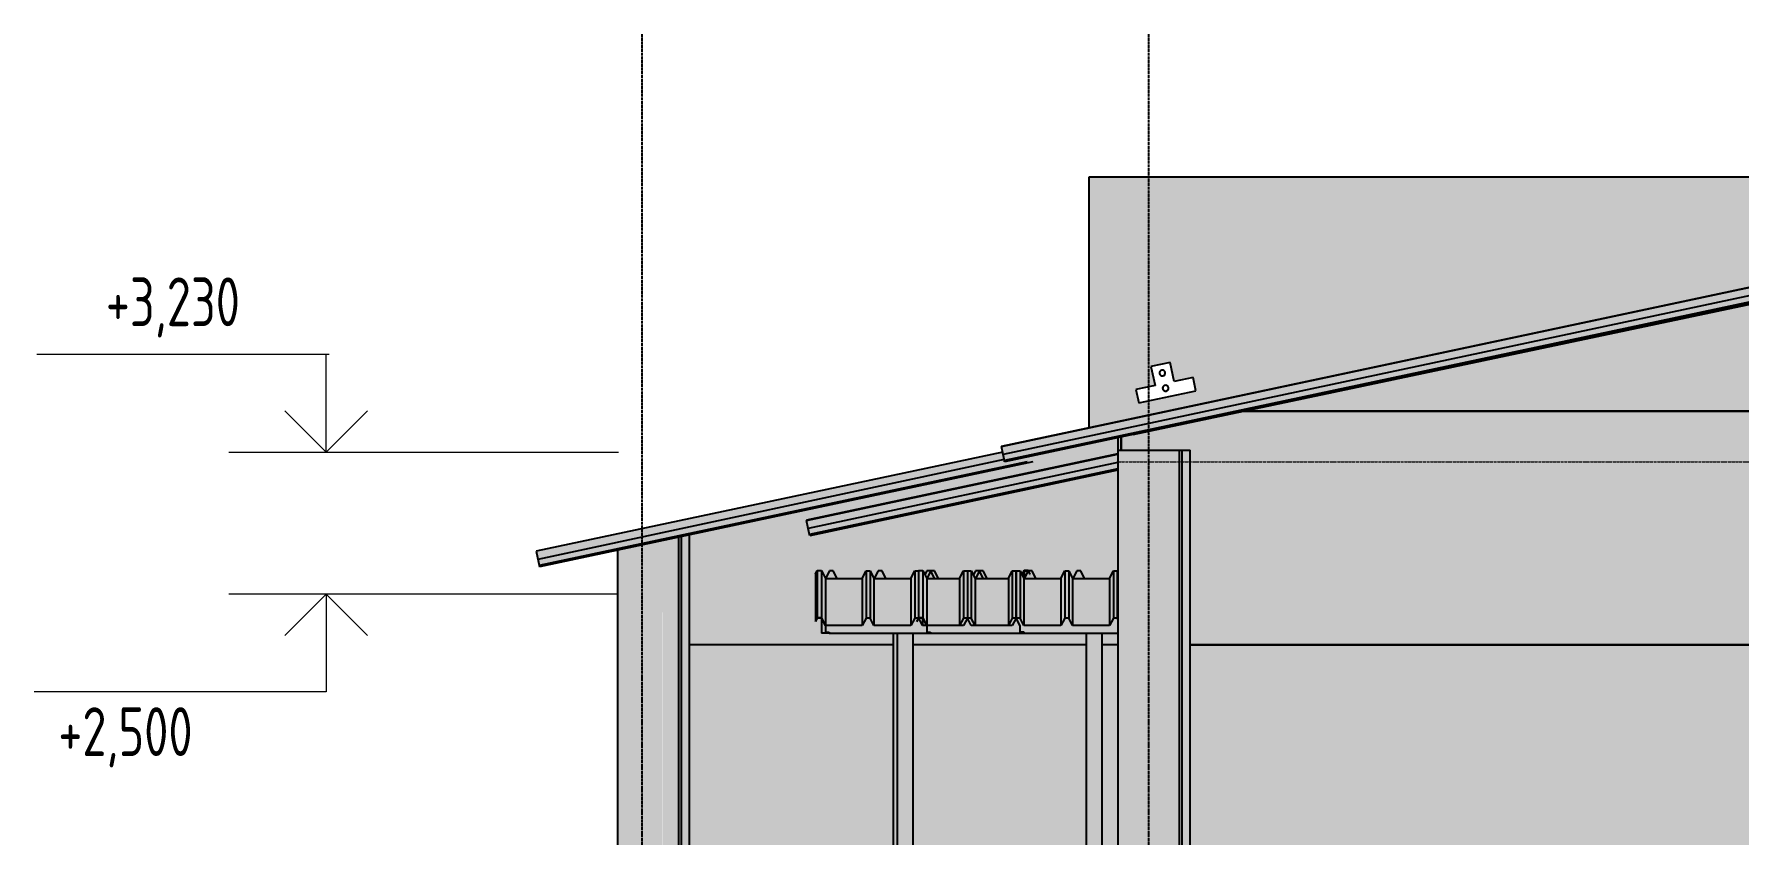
# Model space of a CAD drawing. Header units: millimetres. Extents: x 2162 to 93478, y -2737 to 52379.
# Drawn here: x 65482 to 74233, y 45953 to 50062 of the extents above; entities that cross this region are included whole.
import ezdxf

# ---------------------------------------------------------------- set-up
doc = ezdxf.new("R2010")
doc.units = ezdxf.units.MM
doc.linetypes.add('Штрихпунктир 15 х 2 х 2 мм', pattern=[19, 15, -2, 0, -2])
doc.linetypes.add('Штрихпунктирная', pattern=[30, 25, -2.25, 0.5, -2.25])
doc.layers.add('Axes', color=40, linetype='Штрихпунктирная')
doc.layers.add('Level', color=7, linetype='Continuous', lineweight=9)
doc.styles.add('GOST Common', font='gost.shx', dxfattribs={"width": 0.9, "height": 300})

# ---------------------------------------------------------------- blocks, each defined once
blk = doc.blocks.new('Level 1')
at = {"color": 0}
for p, q in [((4860, 500), (3360, 500)), ((4860, 0), (4860, 500)), ((4860, 0), (4647.9, 212.1)), ((4860, 0), (5072.1, 212.1)), ((6360, 0), (4360, 0))]:
    blk.add_line(p, q, dxfattribs=at)

msp = doc.modelspace()

# ---------------------------------------------------------------- hatches: boundary and pattern name
at = {"true_color": 0x61993b}
h = msp.add_hatch(color=85, dxfattribs=at)
h.dxf.hatch_style = 1
h.paths.add_polyline_path([(78882.1, 49648.1), (80193.4, 49935.9), (80173.3, 50030.6), (80176.8, 50015), (71183.7, 48102.4), (69877.1, 47738.4)])
at = {"true_color": 0xecece7}
h = msp.add_hatch(color=254, dxfattribs=at)
h.dxf.hatch_style = 1
h.paths.add_polyline_path([(82952.9, 49327.6), (83003.9, 49338.5), (80223.6, 49929.4), (77373.6, 49327.6), (79787.8, 49327.6), (79787.8, 49498.2), (80639.7, 49498.2), (80639.7, 49327.6)])
h.paths.add_polyline_path([(80639.7, 49327.6), (80639.7, 48846.7), (79787.8, 48846.7), (79787.8, 49327.6), (77373.6, 49327.6), (77188.7, 49288.6), (77188.7, 48247), (77229.2, 48255.6), (77208.4, 48353.4), (77306.2, 48374.2), (77327, 48276.4), (77424.8, 48297.1), (77439.3, 48228.7), (77188.7, 48175.4), (77188.7, 48127.6), (77307.3, 48127.6), (82952.9, 49327.6)])
h.paths.add_polyline_path([(77073.7, 49264.3), (71690.6, 48127.6), (77073.7, 48127.6)])
h.paths.add_polyline_path([(77188.7, 49288.6), (77073.7, 49264.3), (77073.7, 48127.6), (77188.7, 48127.6), (77188.7, 48175.4), (77145.9, 48166.3), (77131.3, 48234.8), (77188.7, 48247)])
h.paths.add_polyline_path([(71690.6, 48127.6), (71183.7, 48020.6), (71183.7, 47927.6), (71360.7, 47927.6), (71375.7, 47927.6), (71415.7, 47927.6), (71415.7, 47867.6), (76473.7, 47867.6), (76472.4, 47873.5), (76465.7, 47905.3), (76456.8, 47946.8), (77073.7, 48078), (77073.7, 48127.6)])
h.paths.add_polyline_path([(76473.7, 47867.6), (77055.7, 47867.6), (77055.7, 47947.6), (77073.7, 47947.6), (77073.7, 47995.1)], flags=16)
h.paths.add_polyline_path([(77073.7, 47995.1), (77073.7, 47947.6), (77188.7, 47947.6), (77188.7, 48019.6)])
h.paths.add_polyline_path([(77073.7, 48127.6), (77073.7, 48078), (77188.7, 48102.4), (77188.7, 48127.6)])
h.paths.add_polyline_path([(77307.3, 48127.6), (77188.7, 48127.6), (77188.7, 48102.4)])
h.paths.add_polyline_path([(71415.7, 47867.6), (71415.7, 46927.6), (75919.2, 46927.6), (75919.2, 46987.6), (75653.7, 46987.6), (75613.7, 46987.6), (75613.7, 47065.1), (75613.2, 47066.1), (75592.7, 47066.1), (75583.4, 47048), (75582.7, 47048.3), (75582.7, 47290.6), (75592.2, 47309.2), (75613.7, 47309.2), (75634.2, 47269.1), (75634.4, 47269.1), (75654.4, 47308.2), (75674.4, 47308.2), (75694.4, 47269.1), (75822.9, 47269.1), (75842.9, 47308.2), (75862.9, 47308.2), (75882.9, 47269.1), (75884.4, 47269.1), (75904.4, 47308.2), (75924.4, 47308.2), (75944.4, 47269.1), (76072.9, 47269.1), (76092.9, 47308.2), (76112.2, 47308.2), (76112.2, 47309.2), (76133.7, 47309.2), (76144.3, 47288.4), (76154.4, 47308.2), (76174.4, 47308.2), (76194.4, 47308.2), (76214.4, 47269.1), (76322.9, 47269.1), (76342.9, 47308.2), (76362.9, 47308.2), (76382.9, 47308.2), (76393.7, 47287.1), (76404.4, 47308.2), (76424.4, 47308.2), (76444.4, 47308.2), (76464.4, 47269.1), (76572.9, 47269.1), (76592.9, 47308.2), (76612.9, 47308.2), (76632.9, 47308.2), (76643, 47288.4), (76653.7, 47309.2), (76675.2, 47309.2), (76694.4, 47308.2), (76714.4, 47269.1), (76842.9, 47269.1), (76862.9, 47308.2), (76882.9, 47308.2), (76902.9, 47269.1), (76904.4, 47269.1), (76924.4, 47308.2), (76944.4, 47308.2), (76964.4, 47269.1), (77055.7, 47269.1), (77055.7, 47867.6)])
h.paths.add_polyline_path([(75672.1, 45727.6), (75759.2, 45788.6), (75759.2, 45789.4), (75759.2, 45827.1), (75759.2, 45832.6), (75759.2, 45834.4), (75759.2, 45837.6), (75919.2, 45837.6), (75919.2, 46927.6), (71415.7, 46927.6), (71415.7, 45727.6)])
h.paths.add_polyline_path([(71415.7, 45727.6), (71415.7, 44687.6), (74472.4, 44687.6), (74472.4, 44887.6), (75672.1, 45727.6)])
h.paths.add_polyline_path([(74472.4, 44527.6), (74472.4, 44687.6), (71415.7, 44687.6), (71415.7, 44527.6)])
h.paths.add_polyline_path([(76889.2, 46927.6), (75999.2, 46927.6), (75999.2, 45837.6), (76889.2, 45837.6)])
h.paths.add_polyline_path([(76969.2, 45837.6), (77055.7, 45837.6), (77055.7, 46927.6), (76969.2, 46927.6)])
h.paths.add_polyline_path([(76119.2, 45237.6), (76719.2, 45237.6), (76719.2, 45727.6), (76119.2, 45727.6)])
h.paths.add_polyline_path([(76119.2, 45212.6), (76119.2, 44787.6), (76719.2, 44787.6), (76719.2, 45212.6)])
h = msp.add_hatch(color=254, dxfattribs=at)
h.dxf.hatch_style = 1
h.paths.add_polyline_path([(71183.7, 49327.6), (70895.7, 49327.6), (70895.7, 48042.2), (71183.7, 48103.5), (71183.7, 48176.5), (71152.7, 48169.9), (71138.1, 48238.3), (71183.7, 48248)])
h.paths.add_polyline_path([(76942.9, 49327.6), (71183.7, 49327.6), (71183.7, 48248), (71235.9, 48259.1), (71215.1, 48356.9), (71313, 48377.7), (71333.7, 48279.9), (71431.6, 48300.7), (71446.1, 48232.2), (71183.7, 48176.5), (71183.7, 48103.5)])
at = {"true_color": 0x61993b}
h = msp.add_hatch(color=85, dxfattribs=at)
h.dxf.hatch_style = 1
h.paths.add_polyline_path([(71183.7, 48060), (71183.7, 48102.4), (70447, 47945.9), (70453, 47917.6), (70513.7, 47917.6)])
h.paths.add_polyline_path([(71183.7, 48026.8), (71183.7, 48060), (70513.7, 47917.6), (70670, 47917.6)], flags=17)
h.paths.add_polyline_path([(70513.7, 47917.6), (70454.1, 47917.6), (70453.1, 47917.4), (70455.7, 47905.3)])
h.paths.add_polyline_path([(70670, 47917.6), (70513.7, 47917.6), (70455.7, 47905.3), (70462.4, 47873.5)])
h.paths.add_polyline_path([(70698.9, 47917.6), (70670, 47917.6), (70462.4, 47873.5), (70463.7, 47867.6)])
h.paths.add_polyline_path([(71183.7, 48020.7), (71183.7, 48026.8), (70670, 47917.6), (70698.9, 47917.6)], flags=16)
at = {"true_color": 0xecece7}
h = msp.add_hatch(color=254, dxfattribs=at)
h.dxf.hatch_style = 1
h.paths.add_polyline_path([(71045.7, 47991.3), (70698.9, 47917.6), (71045.7, 47917.6), (71045.7, 47927.6)])
h.paths.add_polyline_path([(71045.7, 47907.5), (71045.7, 47917.6), (70698.9, 47917.6), (70463.7, 47867.6), (70858.2, 47867.6)])
h = msp.add_hatch(color=254, dxfattribs=at)
h.dxf.hatch_style = 1
h.paths.add_polyline_path([(71183.7, 48020.6), (71123.7, 48007.9), (71063.7, 47995.1), (71063.7, 47927.6), (71183.7, 47927.6)])
h.paths.add_polyline_path([(71060.7, 47994.5), (71045.7, 47991.3), (71045.7, 47927.6), (71060.7, 47927.6)])
h.paths.add_polyline_path([(71063.7, 47995.1), (71060.7, 47994.5), (71060.7, 47927.6), (71063.7, 47927.6)])
at = {"true_color": 0x61993b}
h = msp.add_hatch(color=85, dxfattribs=at)
h.dxf.hatch_style = 1
h.paths.add_polyline_path([(70608.5, 47867.6), (70463.7, 47867.6), (70453.1, 47917.4), (69256.5, 47663), (68058.8, 47408.5), (68075.7, 47329.3)])
h = msp.add_hatch(color=85, dxfattribs=at)
h.dxf.hatch_style = 1
h.paths.add_polyline_path([(71045.7, 47824.7), (71045.7, 47830.8), (71045.7, 47906.5), (70246.3, 47737.6), (69446.8, 47567.6), (69463.7, 47488.4)])
h = msp.add_hatch(color=85, dxfattribs=at)
h.dxf.hatch_style = 1
h.paths.add_polyline_path([(71277.7, 47867.7), (71100.7, 47867.7), (71100.7, 44687.7), (71277.7, 44687.7)])
h.paths.add_polyline_path([(71277.7, 44687.7), (71100.7, 44687.7), (71100.7, 44527.7), (71277.7, 44527.7)])
h.paths.add_polyline_path([(71085.7, 44687.7), (71045.7, 44687.7), (71045.7, 44527.7), (71085.7, 44527.7)])
h.paths.add_polyline_path([(71100.7, 44687.7), (71085.7, 44687.7), (71085.7, 44527.7), (71100.7, 44527.7)])
h.paths.add_polyline_path([(71100.7, 47867.7), (71085.7, 47867.7), (71085.7, 44687.7), (71100.7, 44687.7)])
h.paths.add_polyline_path([(71085.7, 47867.7), (71045.7, 47867.7), (71045.7, 44687.7), (71085.7, 44687.7)])
h.paths.add_polyline_path([(71415.7, 47867.7), (71277.7, 47867.7), (71277.7, 44687.7), (71415.7, 44687.7)])
h.paths.add_polyline_path([(71415.7, 44687.7), (71277.7, 44687.7), (71277.7, 44527.7), (71415.7, 44527.7)])
h.paths.add_polyline_path([(71277.7, 47927.7), (71100.7, 47927.7), (71100.7, 47867.7), (71277.7, 47867.7)])
h.paths.add_polyline_path([(71085.7, 47927.7), (71045.7, 47927.7), (71045.7, 47867.7), (71085.7, 47867.7)])
h.paths.add_polyline_path([(71100.7, 47927.7), (71085.7, 47927.7), (71085.7, 47867.7), (71100.7, 47867.7)])
h.paths.add_polyline_path([(71415.7, 47927.7), (71277.7, 47927.7), (71277.7, 47867.7), (71415.7, 47867.7)])
at = {"true_color": 0xecece7}
h = msp.add_hatch(color=254, dxfattribs=at)
h.dxf.hatch_style = 1
h.paths.add_polyline_path([(71045.7, 47824.7), (69463.7, 47488.4), (69462.4, 47494.3), (69455.7, 47526), (69446.8, 47567.6), (70858.2, 47867.6), (70608.5, 47867.6), (68845.7, 47492.9), (68845.7, 46927.6), (69892.6, 46927.6), (69892.6, 46987.6), (69563.7, 46987.6), (69523.7, 46987.6), (69523.7, 47065.1), (69523.2, 47066.1), (69502.7, 47066.1), (69492.7, 47046.6), (69492.7, 47290.6), (69502.2, 47309.2), (69523.7, 47309.2), (69544.2, 47269.1), (69544.4, 47269.1), (69564.4, 47308.2), (69584.4, 47308.2), (69604.4, 47269.1), (69732.9, 47269.1), (69752.9, 47308.2), (69772.9, 47308.2), (69792.9, 47269.1), (69794.4, 47269.1), (69814.4, 47308.2), (69834.4, 47308.2), (69854.4, 47269.1), (69982.9, 47269.1), (70002.9, 47308.2), (70022.2, 47308.2), (70022.2, 47309.2), (70043.7, 47309.2), (70054.3, 47288.4), (70064.4, 47308.2), (70084.4, 47308.2), (70104.4, 47308.2), (70124.4, 47269.1), (70232.9, 47269.1), (70252.9, 47308.2), (70272.9, 47308.2), (70292.9, 47308.2), (70303.7, 47287.1), (70314.4, 47308.2), (70334.4, 47308.2), (70354.4, 47308.2), (70374.4, 47269.1), (70482.9, 47269.1), (70502.9, 47308.2), (70522.9, 47308.2), (70542.9, 47308.2), (70553, 47288.4), (70564.2, 47310.1), (70564.2, 47309.2), (70585.2, 47309.2), (70604.4, 47308.2), (70624.4, 47269.1), (70752.9, 47269.1), (70772.9, 47308.2), (70792.9, 47308.2), (70812.9, 47269.1), (70814.4, 47269.1), (70834.4, 47308.2), (70854.4, 47308.2), (70874.4, 47269.1), (71002.9, 47269.1), (71022.9, 47308.2), (71045.7, 47308.2)])
h.paths.add_polyline_path([(69892.6, 46927.6), (68845.7, 46927.6), (68845.7, 45727.6), (69347.5, 45727.6), (69484.6, 45823.6), (69484.6, 45837.6), (69504.6, 45837.6), (69516.1, 45821.2), (69504.6, 45813.2), (69504.6, 45727.6), (69533.7, 45727.6), (69533.7, 45817.6), (69558.7, 45817.6), (69558.7, 45727.6), (69591.5, 45727.6), (69591.5, 45817.6), (69591.2, 45837.6, -1), (69551.2, 45837.6, -1), (69591.2, 45837.6), (69591.5, 45857.6), (69892.6, 45857.6)])
h.paths.add_polyline_path([(70883.7, 46927.6), (69993.7, 46927.6), (69993.7, 45857.6), (70883.7, 45857.6)])
h.paths.add_polyline_path([(71045.7, 46927.6), (70963.7, 46927.6), (70963.7, 45857.6), (71031.5, 45857.6), (71031.5, 45837.6), (71045.7, 45837.6)])
h.paths.add_polyline_path([(69347.5, 45727.6), (68845.7, 45727.6), (68845.7, 45376.2)])
h.paths.add_polyline_path([(69484.6, 45614.9), (69484.6, 45727.6), (69382.4, 45727.6), (68949.8, 45424.7), (69036.4, 45301.1)])
h.paths.add_polyline_path([(68933.5, 45413.3), (68845.7, 45351.8), (68845.7, 45167.6), (69020, 45289.6)])
h.paths.add_polyline_path([(69038.4, 45263.4), (68845.7, 45128.4), (68845.7, 44788.4), (69198.2, 45035.2)])
h.paths.add_polyline_path([(69398.1, 45175.2), (69238.4, 45403.4), (69054.8, 45274.8), (69214.5, 45046.7)])
h.paths.add_polyline_path([(69484.6, 45575.8), (69268.9, 45424.7), (69428.6, 45196.6), (69484.6, 45235.8)])
h.paths.add_polyline_path([(69296.2, 44895.2), (69221.1, 45002.5), (68845.7, 44739.6), (68845.7, 44687.6), (68999.7, 44687.6)])
h.paths.add_polyline_path([(69484.6, 45027.2), (69484.6, 45051.7), (69421.1, 45142.5), (69237.5, 45013.9), (69312.6, 44906.7)])
h.paths.add_polyline_path([(69326.1, 44852.6), (69090.5, 44687.6), (69441.6, 44687.6)])
h.paths.add_polyline_path([(69484.6, 44963.6), (69342.4, 44864), (69466, 44687.6), (69484.6, 44687.6)])
h.paths.add_polyline_path([(69616.5, 44863.4), (69616.5, 44687.6), (69739.6, 44687.6)])
h.paths.add_polyline_path([(69591.5, 44899.1), (69558.7, 44945.9), (69558.7, 44932.6), (69558.7, 44687.6), (69591.5, 44687.6)])
h.paths.add_polyline_path([(69782.6, 44932.6), (69616.5, 44932.6), (69616.5, 44928.3), (69782.6, 44691)])
h.paths.add_polyline_path([(69782.6, 45172.2), (69616.5, 45055.9), (69616.5, 44957.6), (69782.6, 44957.6)])
h.paths.add_polyline_path([(69778, 45232.6), (69616.5, 45232.6), (69616.5, 45119.5)])
h.paths.add_polyline_path([(69558.7, 45232.6), (69533.7, 45232.6), (69533.7, 45061.5), (69558.7, 45079)])
h.paths.add_polyline_path([(69616.5, 45232.6), (69591.5, 45232.6), (69591.5, 45102), (69616.5, 45119.5)])
h.paths.add_polyline_path([(69616.5, 45055.9), (69591.5, 45038.4), (69591.5, 44964), (69596, 44957.6), (69616.5, 44957.6)])
h.paths.add_polyline_path([(69782.6, 45532.6), (69616.5, 45532.6), (69616.5, 45257.6), (69782.6, 45257.6)])
h.paths.add_polyline_path([(69616.5, 45532.6), (69591.5, 45532.6), (69591.5, 45257.6), (69616.5, 45257.6)])
h.paths.add_polyline_path([(69558.7, 45532.6), (69533.7, 45532.6), (69533.7, 45257.6), (69558.7, 45257.6)])
h.paths.add_polyline_path([(69782.6, 45727.6), (69701.4, 45727.6), (69616.5, 45668.1), (69616.5, 45557.6), (69782.6, 45557.6)])
h.paths.add_polyline_path([(69616.5, 45668.1), (69591.5, 45650.6), (69591.5, 45557.6), (69616.5, 45557.6)])
h.paths.add_polyline_path([(69558.7, 45627.6), (69533.7, 45610.1), (69533.7, 45557.6), (69558.7, 45557.6)])
h.paths.add_polyline_path([(69558.7, 45727.6), (69533.7, 45727.6), (69533.7, 45649.3), (69558.7, 45666.8)])
h.paths.add_polyline_path([(69616.5, 45727.6), (69591.5, 45727.6), (69591.5, 45689.8), (69616.5, 45707.3)])
h.paths.add_polyline_path([(69616.5, 45817.6), (69591.5, 45817.6), (69591.5, 45727.6), (69616.5, 45727.6)], flags=17)
h.paths.add_polyline_path([(69558.7, 45817.6), (69533.7, 45817.6), (69533.7, 45727.6), (69558.7, 45727.6)], flags=17)
h.paths.add_polyline_path([(69484.6, 45799.2), (69382.4, 45727.6), (69484.6, 45727.6)], flags=17)
h.paths.add_polyline_path([(69732.6, 45817.6), (69616.5, 45817.6), (69616.5, 45727.6), (69645.5, 45727.6), (69732.6, 45788.6), (69732.6, 45789.4)], flags=17)
h.paths.add_polyline_path([(69782.6, 45784.5), (69701.4, 45727.6), (69782.6, 45727.6)])
at = {"true_color": 0x61993b}
h = msp.add_hatch(color=85, dxfattribs=at)
h.dxf.hatch_style = 1
h.paths.add_polyline_path([(68707.8, 47433.7), (68530.8, 47433.7), (68530.8, 44527.6), (68707.8, 44527.6)])
h.paths.add_polyline_path([(68707.8, 44527.6), (68530.8, 44527.6)], flags=17)
h.paths.add_polyline_path([(68515.8, 44527.6), (68475.8, 44527.6)], flags=17)
h.paths.add_polyline_path([(68530.8, 44527.6), (68515.8, 44527.6), (68515.8, 44527.8), (68530.8, 44527.8)], flags=17)
h.paths.add_polyline_path([(68530.8, 47433.7), (68515.8, 47433.7), (68515.8, 44527.6), (68530.8, 44527.6)])
h.paths.add_polyline_path([(68515.8, 47433.7), (68475.8, 47433.7), (68475.8, 44527.6), (68515.8, 44527.6)])
h.paths.add_polyline_path([(68845.8, 47433.7), (68707.8, 47433.7), (68705.7, 44527.6), (68843.7, 44527.6)])
h.paths.add_polyline_path([(68843.7, 44527.6), (68705.7, 44527.6)], flags=17)
h.paths.add_polyline_path([(68707.8, 47493.7), (68530.8, 47493.7), (68530.8, 47433.7), (68707.8, 47433.7)])
h.paths.add_polyline_path([(68515.8, 47493.7), (68475.8, 47493.7), (68475.8, 47433.7), (68515.8, 47433.7)])
h.paths.add_polyline_path([(68530.8, 47493.7), (68515.8, 47493.7), (68515.8, 47433.7), (68530.8, 47433.7)])
h.paths.add_polyline_path([(68845.8, 47493.7), (68707.8, 47493.7), (68707.8, 47433.7), (68845.8, 47433.7)])
h = msp.add_hatch(color=85, dxfattribs=at)
h.dxf.hatch_style = 1
h.paths.add_polyline_path([(71045.4, 47307.8), (69493.4, 47307.8), (69493.4, 46987.9), (71045.4, 46987.9)])
h = msp.add_hatch(color=85, dxfattribs=at)
h.dxf.hatch_style = 1
h.paths.add_polyline_path([(70883.7, 46987.6), (70083.7, 46987.6), (69993.7, 46987.6), (69993.7, 46927.6), (70883.7, 46927.6)])
h.paths.add_polyline_path([(69993.7, 46987.6), (69913.7, 46987.6), (69913.7, 45837.6), (69993.7, 45837.6)])
h.paths.add_polyline_path([(70963.7, 46987.6), (70883.7, 46987.6), (70883.7, 45837.6), (70963.7, 45837.6)])
h.paths.add_polyline_path([(71045.7, 46987.6), (70963.7, 46987.6), (70963.7, 46927.6), (71045.7, 46927.6)])
h.paths.add_polyline_path([(69913.7, 46987.6), (69892.6, 46987.6), (69892.6, 45837.6), (69913.7, 45837.6)])
h.paths.add_polyline_path([(70543.7, 47025.3), (70522.9, 47065.9), (70502.9, 47026.7), (70312.9, 47026.7), (70292.9, 47026.7), (70272.9, 47065.9), (70252.9, 47026.7), (70063.7, 47026.7), (70063.7, 46994), (70083.7, 46994), (70083.7, 46987.6), (70563.7, 46987.6), (70563.7, 46993.5), (70543.7, 46993.5)])

# ---------------------------------------------------------------- linework, layer by layer
for p, q in [((80176.8, 50015), (70446.8, 47946.8)), ((70447, 47945.9), (80177, 50014)), ((80185.7, 49973.4), (70455.7, 47905.3)), ((80192.4, 49941.7), (70462.4, 47873.5)), ((80193.7, 49935.8), (70463.7, 47867.6)), ((77147.4, 49327.6), (70895.7, 49327.6)), ((70895.7, 49327.6), (70895.7, 48042.2)), ((71690.6, 48127.6), (77073.7, 49264.3)), ((71123.7, 48007.9), (71690.6, 48127.6)), ((71690.6, 48127.6), (77073.7, 48127.6)), ((77073.7, 48127.6), (71690.6, 48127.6)), ((71063.7, 47927.6), (71063.7, 47995.1)), ((70454.1, 47917.6), (68058.8, 47408.5)), ((70461.1, 47880), (68067.7, 47366.9)), ((71045.7, 47907.5), (69446.8, 47567.6)), ((69447, 47566.7), (71045.7, 47906.5)), ((70455.7, 47905.3), (70447, 47945.9)), ((70462.4, 47873.5), (70455.7, 47905.3)), ((70463.7, 47867.6), (70462.4, 47873.5)), ((71360.7, 44527.6), (71360.7, 47927.6)), ((71375.7, 44527.6), (71375.7, 47927.6)), ((70579.6, 47867.6), (68074.4, 47335.1)), ((70608.5, 47867.6), (68075.7, 47329.3)), ((71045.7, 47864), (69455.7, 47526)), ((71045.7, 47830.8), (69462.4, 47494.3)), ((71045.7, 47824.7), (69463.7, 47488.4)), ((69455.7, 47526), (69447, 47566.7)), ((69462.4, 47494.3), (69455.7, 47526)), ((68790.7, 44527.6), (68790.7, 47481.2)), ((68805.7, 44527.6), (68805.7, 47484.4)), ((68845.7, 44527.6), (68845.7, 47492.9)), ((69463.7, 47488.4), (69462.4, 47494.3)), ((68058.8, 47408.5), (68075.7, 47329.3)), ((68475.7, 47420.4), (68475.7, 44527.6)), ((69492.7, 47290.6), (69502.2, 47309.2)), ((69492.7, 47290.6), (69492.7, 47048.3)), ((69502.2, 47309.2), (69523.7, 47309.2)), ((69502.2, 47309.2), (69502.2, 47066.8)), ((69523.7, 47309.2), (69544.2, 47269.1)), ((69523.7, 47309.2), (69523.7, 47066.8)), ((69544.2, 47269.1), (69732.9, 47269.1)), ((69544.2, 47269.1), (69544.2, 47026.7)), ((69564.4, 47308.2), (69544.4, 47269.1)), ((69584.4, 47308.2), (69564.4, 47308.2)), ((69604.4, 47269.1), (69584.4, 47308.2)), ((69732.9, 47269.1), (69752.9, 47308.2)), ((69732.9, 47269.1), (69732.9, 47026.7)), ((69752.9, 47308.2), (69772.9, 47308.2)), ((69752.9, 47308.2), (69752.9, 47065.9)), ((69772.9, 47308.2), (69792.9, 47269.1)), ((69772.9, 47308.2), (69772.9, 47065.9)), ((69792.9, 47269.1), (69982.9, 47269.1)), ((69792.9, 47269.1), (69792.9, 47026.7)), ((69814.4, 47308.2), (69794.4, 47269.1)), ((69834.4, 47308.2), (69814.4, 47308.2)), ((69854.4, 47269.1), (69834.4, 47308.2)), ((69982.9, 47269.1), (70002.9, 47308.2)), ((69982.9, 47269.1), (69982.9, 47026.7)), ((70002.9, 47308.2), (70022.2, 47308.2)), ((70002.9, 47308.2), (70002.9, 47065.9)), ((70022.2, 47309.2), (70043.7, 47309.2)), ((70022.2, 47309.2), (70022.2, 47066.8)), ((70043.7, 47309.2), (70064.2, 47269.1)), ((70043.7, 47309.2), (70043.7, 47066.8)), ((70064.4, 47308.2), (70054.3, 47288.4)), ((70064.2, 47269.1), (70232.9, 47269.1)), ((70064.2, 47269.1), (70232.9, 47269.1)), ((70064.2, 47269.1), (70064.2, 47026.7)), ((70084.4, 47308.2), (70064.4, 47269.1)), ((70084.4, 47308.2), (70064.4, 47308.2)), ((70104.4, 47308.2), (70084.4, 47308.2)), ((70104.4, 47269.1), (70084.4, 47308.2)), ((70124.4, 47269.1), (70104.4, 47308.2)), ((70232.9, 47269.1), (70252.9, 47308.2)), ((70232.9, 47269.1), (70232.9, 47026.7)), ((70252.9, 47308.2), (70272.9, 47308.2)), ((70252.9, 47308.2), (70252.9, 47065.9)), ((70272.9, 47308.2), (70272.9, 47065.9)), ((70272.9, 47308.2), (70292.9, 47308.2)), ((70272.9, 47308.2), (70272.9, 47065.9)), ((70292.9, 47308.2), (70312.9, 47269.1)), ((70292.9, 47308.2), (70292.9, 47065.9)), ((70314.4, 47308.2), (70303.7, 47287.1)), ((70312.9, 47269.1), (70482.9, 47269.1)), ((70312.9, 47269.1), (70482.9, 47269.1)), ((70312.9, 47269.1), (70312.9, 47026.7)), ((70334.4, 47308.2), (70314.4, 47269.1)), ((70334.4, 47308.2), (70314.4, 47308.2)), ((70354.4, 47308.2), (70334.4, 47308.2)), ((70354.4, 47269.1), (70334.4, 47308.2)), ((70374.4, 47269.1), (70354.4, 47308.2)), ((70482.9, 47269.1), (70502.9, 47308.2)), ((70482.9, 47269.1), (70482.9, 47026.7)), ((70502.9, 47308.2), (70522.9, 47308.2)), ((70502.9, 47308.2), (70502.9, 47065.9)), ((70522.9, 47065.9), (70522.9, 47308.2)), ((70522.9, 47308.2), (70542.9, 47308.2)), ((70522.9, 47308.2), (70522.9, 47065.9)), ((70542.9, 47308.2), (70562.9, 47269.1)), ((70542.9, 47308.2), (70542.9, 47065.9)), ((70563.7, 47309.2), (70553, 47288.4)), ((70553.5, 47287.5), (70564.2, 47308.4)), ((70562.9, 47269.1), (70752.9, 47269.1)), ((70562.9, 47269.1), (70562.9, 47026.7)), ((70585.2, 47309.2), (70563.7, 47309.2)), ((70564.2, 47308.4), (70584.7, 47308.4)), ((70564.2, 47308.4), (70564.2, 47269.1)), ((70584.4, 47308.2), (70564.4, 47269.1)), ((70604.4, 47308.2), (70584.4, 47308.2)), ((70584.7, 47308.4), (70593.9, 47290.3)), ((70594.7, 47290.6), (70585.2, 47309.2)), ((70593.9, 47290.3), (70594.7, 47290.6)), ((70624.4, 47269.1), (70604.4, 47308.2)), ((70752.9, 47269.1), (70772.9, 47308.2)), ((70752.9, 47269.1), (70752.9, 47026.7)), ((70772.9, 47308.2), (70792.9, 47308.2)), ((70772.9, 47308.2), (70772.9, 47065.9)), ((70792.9, 47308.2), (70812.9, 47269.1)), ((70792.9, 47308.2), (70792.9, 47065.9)), ((70812.9, 47269.1), (71002.9, 47269.1)), ((70812.9, 47269.1), (70812.9, 47026.7)), ((70834.4, 47308.2), (70814.4, 47269.1)), ((70854.4, 47308.2), (70834.4, 47308.2)), ((70874.4, 47269.1), (70854.4, 47308.2)), ((71002.9, 47269.1), (71022.9, 47308.2)), ((71002.9, 47269.1), (71002.9, 47026.7)), ((71022.9, 47308.2), (71042.9, 47308.2)), ((71022.9, 47308.2), (71022.9, 47065.9)), ((71042.9, 47308.2), (71045.7, 47302.8)), ((71042.9, 47065.9), (71042.9, 47308.2)), ((69502.2, 47066.8), (69492.7, 47048.3)), ((69492.7, 47048.3), (69493.4, 47048)), ((69493.4, 47048), (69502.7, 47066.1)), ((69523.7, 47066.8), (69502.2, 47066.8)), ((69502.7, 47066.1), (69523.2, 47066.1)), ((69523.2, 47066.1), (69543.7, 47026)), ((69544.2, 47026.7), (69523.7, 47066.8)), ((69523.7, 47065.1), (69523.7, 46987.6)), ((69543.7, 47026), (69543.7, 46994)), ((69732.9, 47026.7), (69544.2, 47026.7)), ((69752.9, 47065.9), (69732.9, 47026.7)), ((69772.9, 47065.9), (69752.9, 47065.9)), ((69792.9, 47026.7), (69772.9, 47065.9)), ((69982.9, 47026.7), (69792.9, 47026.7)), ((70002.9, 47065.9), (69982.9, 47026.7)), ((70022.9, 47065.9), (70002.9, 47065.9)), ((70021.7, 47065.9), (70012.7, 47048.3)), ((70012.7, 47048.3), (70013.4, 47048)), ((70013.4, 47048), (70022.6, 47065.9)), ((70043.7, 47066.8), (70022.2, 47066.8)), ((70022.7, 47066.1), (70043.2, 47066.1)), ((70042.9, 47026.7), (70022.9, 47065.9)), ((70042.9, 47066.1), (70042.9, 47026.7)), ((70232.9, 47026.7), (70042.9, 47026.7)), ((70043.2, 47066.1), (70063.7, 47026)), ((70064.2, 47026.7), (70043.7, 47066.8)), ((70063.7, 47026), (70063.7, 46994)), ((70252.9, 47026.7), (70064.2, 47026.7)), ((70252.9, 47065.9), (70232.9, 47026.7)), ((70272.9, 47065.9), (70252.9, 47065.9)), ((70272.9, 47065.9), (70252.9, 47026.7)), ((70292.9, 47026.7), (70272.9, 47065.9)), ((70292.9, 47065.9), (70272.9, 47065.9)), ((70312.9, 47026.7), (70292.9, 47065.9)), ((70482.9, 47026.7), (70292.9, 47026.7)), ((70502.9, 47026.7), (70312.9, 47026.7)), ((70502.9, 47065.9), (70482.9, 47026.7)), ((70522.9, 47065.9), (70502.9, 47065.9)), ((70522.9, 47065.9), (70502.9, 47026.7)), ((70543.7, 47025.3), (70522.9, 47065.9)), ((70542.9, 47065.9), (70522.9, 47065.9)), ((70562.9, 47026.7), (70542.9, 47065.9)), ((70543.7, 46993.5), (70543.7, 47025.3)), ((70752.9, 47026.7), (70562.9, 47026.7)), ((70772.9, 47065.9), (70752.9, 47026.7)), ((70792.9, 47065.9), (70772.9, 47065.9)), ((70812.9, 47026.7), (70792.9, 47065.9)), ((71002.9, 47026.7), (70812.9, 47026.7)), ((71022.9, 47065.9), (71002.9, 47026.7)), ((71042.9, 47065.9), (71022.9, 47065.9)), ((71045.7, 47060.5), (71042.9, 47065.9)), ((69892.6, 46927.6), (68845.7, 46927.6)), ((69563.7, 46987.6), (69523.7, 46987.6)), ((69543.7, 46994), (69563.7, 46994)), ((69563.7, 46994), (69563.7, 46987.6)), ((69563.7, 46987.6), (70563.7, 46987.6)), ((69892.6, 45837.6), (69892.6, 46987.6)), ((69913.7, 45837.6), (69913.7, 46987.6)), ((69993.7, 45837.6), (69993.7, 46987.6)), ((70883.7, 46927.6), (69993.7, 46927.6)), ((70063.7, 46994), (70083.7, 46994)), ((70083.7, 46994), (70083.7, 46987.6)), ((70083.7, 46987.6), (71045.7, 46987.6)), ((70563.7, 46993.5), (70543.7, 46993.5)), ((70563.7, 46987.6), (70563.7, 46993.5)), ((70883.7, 45837.6), (70883.7, 46987.6)), ((70963.7, 45837.6), (70963.7, 46987.6)), ((71045.7, 46927.6), (70963.7, 46927.6)), ((71415.7, 46927.6), (75919.2, 46927.6)), ((75919.2, 46927.6), (71415.7, 46927.6))]:
    msp.add_line(p, q)
at = {"color": 0}
for p, q in [((71313, 48377.7), (71215.1, 48356.9)), ((71215.1, 48356.9), (71235.9, 48259.1)), ((71333.7, 48279.9), (71313, 48377.7)), ((71235.9, 48259.1), (71138.1, 48238.3)), ((71138.1, 48238.3), (71152.7, 48169.9)), ((71152.7, 48169.9), (71446.1, 48232.2)), ((71431.6, 48300.7), (71333.7, 48279.9)), ((71446.1, 48232.2), (71431.6, 48300.7)), ((71045.7, 47991.3), (71045.7, 47927.6)), ((71060.7, 47994.5), (71060.7, 47927.6)), ((71045.7, 47927.6), (71360.7, 47927.6)), ((71045.7, 47927.6), (71045.7, 44527.6)), ((71360.7, 47927.6), (71375.7, 47927.6)), ((71375.7, 47927.6), (71415.7, 47927.6)), ((71415.7, 44527.6), (71415.7, 47927.6))]:
    msp.add_line(p, q, dxfattribs=at)
for centre, start, end in [((71273.4, 48323.3), 12, 192), ((71273.4, 48323.3), 132, 192), ((71273.4, 48323.3), 192, 12), ((71273.4, 48323.3), 192, 252), ((71273.4, 48323.3), 87, 117), ((71273.4, 48323.3), 267, 297), ((71273.4, 48323.3), 12, 72), ((71273.4, 48323.3), 312, 12), ((71290, 48245.1), 12, 192), ((71290, 48245.1), 132, 192), ((71290, 48245.1), 192, 12), ((71290, 48245.1), 192, 252), ((71290, 48245.1), 87, 117), ((71290, 48245.1), 267, 297), ((71290, 48245.1), 12, 72), ((71290, 48245.1), 312, 12)]:
    msp.add_arc(centre, 15, start, end, dxfattribs=at)
at = {"layer": 'Axes', "linetype": 'Штрихпунктир 15 х 2 х 2 мм'}
for p, q in [((68603.7, 41318.4), (68603.7, 50062)), ((71203.7, 41318.4), (71203.7, 50062))]:
    msp.add_line(p, q, dxfattribs=at)
at = {"layer": 'Level'}
for p, q in [((66996, 48417.6), (65496, 48417.6)), ((66981.7, 47917.6), (66981.7, 48417.6)), ((66981.7, 47917.6), (66769.6, 48129.7)), ((66981.7, 47917.6), (67193.9, 48129.7))]:
    msp.add_line(p, q, dxfattribs=at)
at = {"layer": 'Level', "linetype": 'Штрихпунктир 15 х 2 х 2 мм'}
msp.add_line((71045.4, 47867.6), (90220.7, 47867.6), dxfattribs=at)
at = {"layer": 'Level'}
msp.add_lwpolyline([(66481.7, 47917.6), (68481.7, 47917.6)], dxfattribs=at)

# ---------------------------------------------------------------- block references
at = {"layer": 'Level', "xscale": -1, "rotation": 180}
msp.add_blockref('Level 1', (62121.7, 47187.6), dxfattribs=at)

# ---------------------------------------------------------------- texts
at = {"layer": 'Level', "char_height": 250, "width": 1186.497, "style": 'GOST Common'}
for s, insert, attachment_point in [('+3,230', (65850.1, 48813.4), 1), ('+2,500', (65605.9, 46299.6), 7)]:
    msp.add_mtext(s, dxfattribs=dict(at, insert=insert, attachment_point=attachment_point))

doc.saveas('drawing.dxf')
